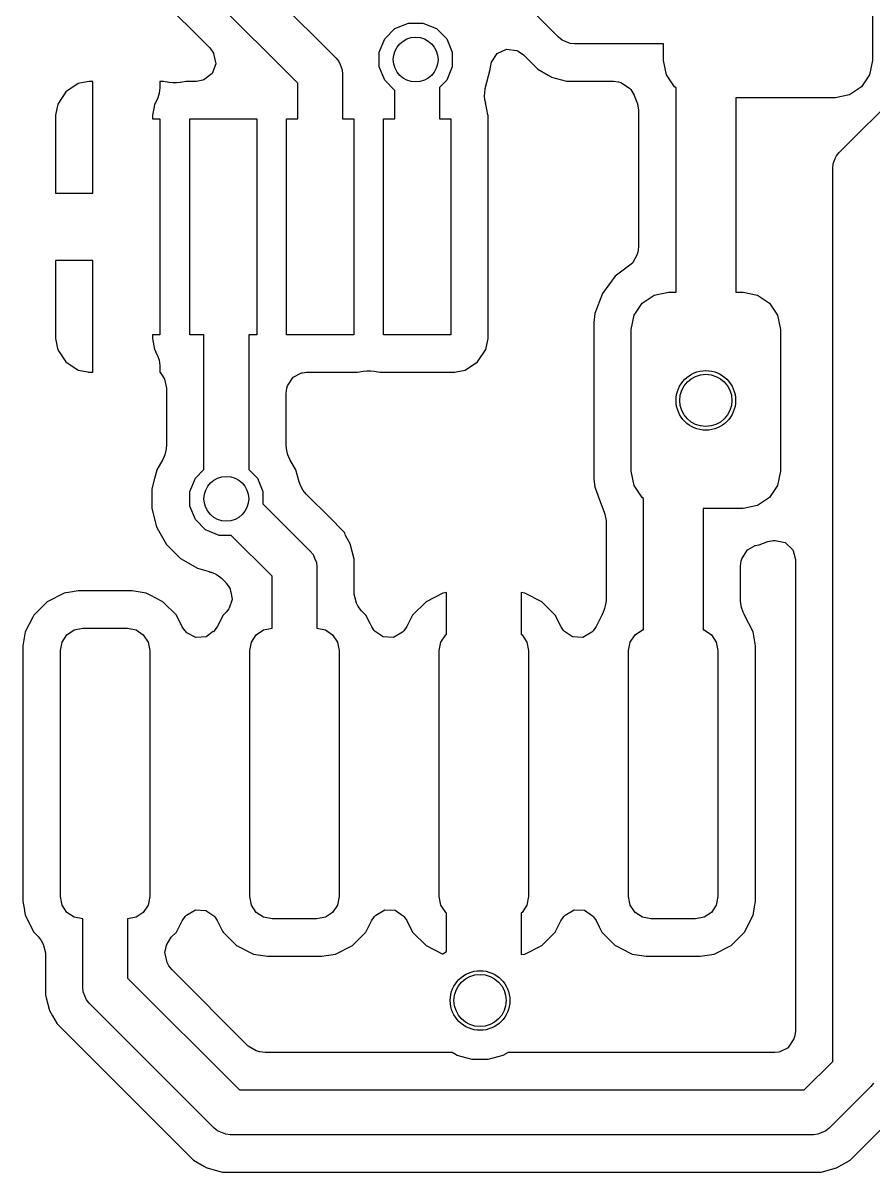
# Model space of a CAD drawing. Header units: inches. Extents: x 0.01 to 5.35, y 0.01 to 3.37.
# Drawn here: x 1.0859 to 1.3103, y 0.9601 to 1.2635 of the extents above; entities that cross this region are included whole.
import ezdxf

# ---------------------------------------------------------------- set-up
doc = ezdxf.new("R2010")
doc.units = ezdxf.units.IN
doc.header["$MEASUREMENT"] = 0
doc.layers.add('BLACK', color=250, linetype='CONTINUOUS')

msp = doc.modelspace()

# ---------------------------------------------------------------- linework, layer by layer
at = {"layer": 'BLACK', "linetype": 'CONTINUOUS'}
for p, q in [((1.11662, 1.30611), (1.16851, 1.25422)), ((1.15843, 1.24759), (1.11, 1.29603)), ((1.10764, 1.28444), (1.13516, 1.25692)), ((1.22729, 1.25976), (1.21548, 1.27157)), ((1.3101, 1.27427), (1.3101, 1.2536)), ((1.30137, 1.22932), (1.33768, 1.26564)), ((1.18408, 1.26204), (1.18762, 1.26351)), ((1.18762, 1.26351), (1.19146, 1.26351)), ((1.19146, 1.26351), (1.19501, 1.26204)), ((1.17989, 1.25578), (1.18136, 1.25933)), ((1.18136, 1.25933), (1.18408, 1.26204)), ((1.19501, 1.26204), (1.19773, 1.25933)), ((1.19773, 1.25933), (1.1992, 1.25578)), ((1.22819, 1.25902), (1.22729, 1.25976)), ((1.13516, 1.25692), (1.13599, 1.25581)), ((1.21106, 1.25548), (1.21356, 1.25663)), ((1.21356, 1.25663), (1.21628, 1.25623)), ((1.21628, 1.25623), (1.21656, 1.25611)), ((1.22926, 1.25858), (1.22819, 1.25902)), ((1.23032, 1.25814), (1.22926, 1.25858)), ((1.23147, 1.25803), (1.23032, 1.25814)), ((1.25498, 1.25803), (1.23147, 1.25803)), ((1.25498, 1.2536), (1.25498, 1.25803)), ((1.13599, 1.25581), (1.13615, 1.25552)), ((1.13615, 1.25552), (1.1362, 1.25542)), ((1.1362, 1.25542), (1.13679, 1.25273)), ((1.16851, 1.25422), (1.16925, 1.25332)), ((1.16925, 1.25332), (1.16958, 1.25253)), ((1.17989, 1.25194), (1.17989, 1.25578)), ((1.1992, 1.25578), (1.1992, 1.25194)), ((1.20957, 1.25317), (1.21106, 1.25548)), ((1.21656, 1.25611), (1.21798, 1.25512)), ((1.21798, 1.25512), (1.22179, 1.25132)), ((1.25573, 1.24983), (1.25498, 1.2536)), ((1.3101, 1.2536), (1.30935, 1.24983)), ((1.13583, 1.25015), (1.13363, 1.2485)), ((1.13679, 1.25273), (1.13583, 1.25015)), ((1.16958, 1.25253), (1.17013, 1.25119)), ((1.17013, 1.25119), (1.17024, 1.25004)), ((1.18136, 1.24839), (1.17989, 1.25194)), ((1.1992, 1.25194), (1.19773, 1.24839)), ((1.20791, 1.24625), (1.20925, 1.25126)), ((1.20925, 1.25137), (1.20945, 1.25274)), ((1.20925, 1.25126), (1.20925, 1.25137)), ((1.20945, 1.25274), (1.20957, 1.25317)), ((1.22179, 1.25132), (1.22451, 1.24974)), ((1.10046, 1.2475), (1.0972, 1.24532)), ((1.10281, 1.24797), (1.10046, 1.2475)), ((1.10046, 1.2475), (1.10046, 1.2475)), ((1.10333, 1.24807), (1.10281, 1.24797)), ((1.1043, 1.24807), (1.10333, 1.24807)), ((1.10333, 1.24807), (1.10333, 1.24807)), ((1.1043, 1.21854), (1.1043, 1.24807)), ((1.12299, 1.24807), (1.12202, 1.24807)), ((1.12202, 1.24807), (1.12202, 1.24638)), ((1.12438, 1.24779), (1.12299, 1.24807)), ((1.12299, 1.24807), (1.12299, 1.24807)), ((1.12448, 1.24777), (1.12438, 1.24779)), ((1.12543, 1.24768), (1.12448, 1.24777)), ((1.12637, 1.24768), (1.12543, 1.24768)), ((1.12733, 1.24777), (1.12637, 1.24768)), ((1.12743, 1.24779), (1.12733, 1.24777)), ((1.12892, 1.24809), (1.12743, 1.24779)), ((1.13164, 1.24809), (1.12892, 1.24809)), ((1.13334, 1.2484), (1.13164, 1.24809)), ((1.13363, 1.2485), (1.13334, 1.2484)), ((1.13363, 1.2485), (1.13363, 1.2485)), ((1.15843, 1.23823), (1.15843, 1.24759)), ((1.17024, 1.25004), (1.17024, 1.23823)), ((1.18402, 1.24573), (1.18136, 1.24839)), ((1.19773, 1.24839), (1.19583, 1.2465)), ((1.22451, 1.24974), (1.22527, 1.24931)), ((1.22527, 1.24931), (1.22538, 1.24924)), ((1.22538, 1.24924), (1.22939, 1.24817)), ((1.22939, 1.24817), (1.24173, 1.24817)), ((1.24173, 1.24817), (1.24311, 1.24797)), ((1.24311, 1.24797), (1.2437, 1.24779)), ((1.2437, 1.24779), (1.24601, 1.24631)), ((1.25787, 1.24664), (1.25573, 1.24983)), ((1.30935, 1.24983), (1.30722, 1.24664)), ((1.0972, 1.24532), (1.09503, 1.24207)), ((1.12182, 1.245), (1.12145, 1.24375)), ((1.12202, 1.24638), (1.12182, 1.245)), ((1.18402, 1.23823), (1.18402, 1.24573)), ((1.19583, 1.2465), (1.19583, 1.23823)), ((1.20771, 1.24426), (1.20785, 1.24605)), ((1.20783, 1.2432), (1.20771, 1.24426)), ((1.20785, 1.24605), (1.20791, 1.24625)), ((1.20791, 1.24625), (1.20791, 1.24625)), ((1.24601, 1.24631), (1.24632, 1.24595)), ((1.24632, 1.24595), (1.2472, 1.24446)), ((1.2472, 1.24446), (1.24729, 1.24422)), ((1.24729, 1.24422), (1.24739, 1.24397)), ((1.25827, 1.24637), (1.25787, 1.24664)), ((1.25827, 1.1924), (1.25827, 1.24637)), ((1.30403, 1.24451), (1.30026, 1.24376)), ((1.30722, 1.24664), (1.30403, 1.24451)), ((1.09503, 1.24207), (1.09446, 1.2392)), ((1.09503, 1.24207), (1.09503, 1.24207)), ((1.12046, 1.24138), (1.12003, 1.2392)), ((1.1206, 1.24208), (1.12046, 1.24138)), ((1.12083, 1.24241), (1.1206, 1.24208)), ((1.12145, 1.24375), (1.12083, 1.24241)), ((1.20805, 1.24232), (1.20783, 1.2432)), ((1.20801, 1.24231), (1.20805, 1.24232)), ((1.20808, 1.24208), (1.20801, 1.24231)), ((1.20863, 1.23928), (1.20808, 1.24208)), ((1.20808, 1.24208), (1.20808, 1.24208)), ((1.24739, 1.24397), (1.2476, 1.24351)), ((1.2476, 1.24351), (1.2481, 1.24217)), ((1.2481, 1.24217), (1.24841, 1.24046)), ((1.30026, 1.24376), (1.27402, 1.24376)), ((1.27402, 1.24376), (1.27402, 1.1924)), ((1.09446, 1.2392), (1.09446, 1.2392)), ((1.09446, 1.2392), (1.09446, 1.21854)), ((1.12003, 1.2392), (1.12003, 1.23823)), ((1.12003, 1.23823), (1.12202, 1.23823)), ((1.12202, 1.23823), (1.12202, 1.18114)), ((1.12989, 1.18114), (1.12989, 1.23823)), ((1.12989, 1.23823), (1.14761, 1.23823)), ((1.14761, 1.23823), (1.14761, 1.18114)), ((1.15548, 1.18114), (1.15548, 1.23823)), ((1.15548, 1.23823), (1.15843, 1.23823)), ((1.17024, 1.23823), (1.1732, 1.23823)), ((1.1732, 1.23823), (1.1732, 1.18114)), ((1.18107, 1.18114), (1.18107, 1.23823)), ((1.18107, 1.23823), (1.18402, 1.23823)), ((1.19583, 1.23823), (1.19879, 1.23823)), ((1.19879, 1.23823), (1.19879, 1.18114)), ((1.20865, 1.23921), (1.20863, 1.23928)), ((1.20865, 1.2392), (1.20865, 1.23921)), ((1.20865, 1.18017), (1.20865, 1.2392)), ((1.20865, 1.2392), (1.20865, 1.2392)), ((1.24841, 1.24046), (1.24841, 1.20441)), ((1.30063, 1.22843), (1.30137, 1.22932)), ((1.29964, 1.22515), (1.29975, 1.2263)), ((1.29975, 1.2263), (1.30033, 1.22771)), ((1.30033, 1.22771), (1.30063, 1.22843)), ((1.29964, 0.9893), (1.29964, 1.22515)), ((1.09446, 1.21854), (1.1043, 1.21854)), ((1.24796, 1.20218), (1.24685, 1.20023)), ((1.24821, 1.20303), (1.24796, 1.20218)), ((1.24841, 1.20441), (1.24821, 1.20303)), ((1.1043, 1.20083), (1.09446, 1.20083)), ((1.09446, 1.20083), (1.09446, 1.18017)), ((1.1043, 1.1713), (1.1043, 1.20083)), ((1.2461, 1.19954), (1.24222, 1.19664)), ((1.24675, 1.20012), (1.2461, 1.19954)), ((1.24685, 1.20023), (1.24675, 1.20012)), ((1.24222, 1.19664), (1.23883, 1.1921)), ((1.24222, 1.19664), (1.24222, 1.19664)), ((1.23883, 1.1921), (1.23685, 1.18679)), ((1.23883, 1.1921), (1.23883, 1.1921)), ((1.24721, 1.18633), (1.24934, 1.18952)), ((1.24934, 1.18952), (1.25253, 1.19165)), ((1.25253, 1.19165), (1.2563, 1.1924)), ((1.2563, 1.1924), (1.25827, 1.1924)), ((1.27402, 1.1924), (1.27598, 1.1924)), ((1.27598, 1.1924), (1.27975, 1.19165)), ((1.27975, 1.19165), (1.28294, 1.18952)), ((1.28294, 1.18952), (1.28508, 1.18633)), ((1.23685, 1.18679), (1.23659, 1.18444)), ((1.23659, 1.18444), (1.23659, 1.18444)), ((1.23659, 1.18444), (1.23659, 1.14327)), ((1.24646, 1.18256), (1.24721, 1.18633)), ((1.28508, 1.18633), (1.28583, 1.18256)), ((1.12202, 1.18114), (1.12003, 1.18114)), ((1.12003, 1.18114), (1.12003, 1.18017)), ((1.13365, 1.18114), (1.12989, 1.18114)), ((1.13365, 1.14562), (1.13365, 1.18114)), ((1.14761, 1.18114), (1.14546, 1.18114)), ((1.14546, 1.18114), (1.14546, 1.14562)), ((1.1732, 1.18114), (1.15548, 1.18114)), ((1.19879, 1.18114), (1.18107, 1.18114)), ((1.24646, 1.14516), (1.24646, 1.18256)), ((1.28583, 1.18256), (1.28583, 1.14516)), ((1.09446, 1.18017), (1.09462, 1.17934)), ((1.09462, 1.17934), (1.09498, 1.17754)), ((1.09498, 1.17754), (1.09503, 1.1773)), ((1.12003, 1.18017), (1.12003, 1.18017)), ((1.12003, 1.18017), (1.12003, 1.18017)), ((1.12003, 1.18017), (1.1206, 1.17729)), ((1.20808, 1.17729), (1.20865, 1.18017)), ((1.09503, 1.1773), (1.09503, 1.1773)), ((1.09503, 1.1773), (1.09542, 1.17672)), ((1.09542, 1.17672), (1.0972, 1.17405)), ((1.1206, 1.17729), (1.1206, 1.17729)), ((1.1206, 1.17729), (1.1206, 1.17729)), ((1.1206, 1.17729), (1.12093, 1.17672)), ((1.12093, 1.17672), (1.12083, 1.17666)), ((1.12083, 1.17666), (1.12142, 1.17569)), ((1.12142, 1.17569), (1.12179, 1.17449)), ((1.12179, 1.17449), (1.12202, 1.17303)), ((1.2059, 1.17403), (1.20808, 1.17729)), ((1.0972, 1.17405), (1.10046, 1.17187)), ((1.10046, 1.17187), (1.10046, 1.17187)), ((1.10046, 1.17187), (1.10303, 1.17136)), ((1.10303, 1.17136), (1.10314, 1.17133)), ((1.10314, 1.17133), (1.10333, 1.1713)), ((1.10333, 1.1713), (1.10333, 1.1713)), ((1.10333, 1.1713), (1.1043, 1.1713)), ((1.12202, 1.17303), (1.12202, 1.1713)), ((1.12202, 1.1713), (1.12206, 1.17119)), ((1.1597, 1.17117), (1.16073, 1.17128)), ((1.16073, 1.17128), (1.17417, 1.17128)), ((1.17417, 1.17128), (1.17571, 1.17159)), ((1.17571, 1.17159), (1.17666, 1.17168)), ((1.17666, 1.17168), (1.17761, 1.17168)), ((1.17761, 1.17168), (1.17856, 1.17159)), ((1.17856, 1.17159), (1.1801, 1.17128)), ((1.1801, 1.17128), (1.19976, 1.17128)), ((1.19976, 1.17128), (1.19992, 1.17128)), ((1.19992, 1.17128), (1.20023, 1.17137)), ((1.20023, 1.17137), (1.20264, 1.17185)), ((1.20264, 1.17185), (1.2059, 1.17403)), ((1.12206, 1.17119), (1.1227, 1.17034)), ((1.1227, 1.17034), (1.12319, 1.16943)), ((1.12319, 1.16943), (1.12379, 1.16709)), ((1.1557, 1.16766), (1.15718, 1.16997)), ((1.15718, 1.16997), (1.15724, 1.17002)), ((1.15724, 1.17002), (1.1594, 1.1711)), ((1.1594, 1.1711), (1.1597, 1.17117)), ((1.12379, 1.16709), (1.12379, 1.15192)), ((1.15533, 1.1657), (1.15552, 1.16707)), ((1.15533, 1.15192), (1.15533, 1.1657)), ((1.15552, 1.16707), (1.1557, 1.16766)), ((1.12362, 1.15066), (1.1233, 1.14946)), ((1.12379, 1.15192), (1.12362, 1.15066)), ((1.15549, 1.15066), (1.15533, 1.15192)), ((1.15581, 1.14946), (1.15549, 1.15066)), ((1.12282, 1.14828), (1.1212, 1.14548)), ((1.1233, 1.14946), (1.12282, 1.14828)), ((1.1563, 1.14828), (1.15581, 1.14946)), ((1.15792, 1.14548), (1.1563, 1.14828)), ((1.12118, 1.14541), (1.12061, 1.14327)), ((1.1212, 1.14548), (1.12118, 1.14541)), ((1.13138, 1.14334), (1.13365, 1.14562)), ((1.14546, 1.14562), (1.14774, 1.14334)), ((1.15876, 1.14235), (1.15792, 1.14548)), ((1.15792, 1.14548), (1.15792, 1.14548)), ((1.15792, 1.14548), (1.15792, 1.14548)), ((1.24721, 1.14139), (1.24646, 1.14516)), ((1.28583, 1.14516), (1.28508, 1.14139)), ((1.12061, 1.14327), (1.11985, 1.14047)), ((1.12991, 1.13979), (1.13138, 1.14334)), ((1.14774, 1.14334), (1.14921, 1.13979)), ((1.15925, 1.14118), (1.15876, 1.14235)), ((1.15987, 1.1401), (1.15925, 1.14118)), ((1.23659, 1.14327), (1.2366, 1.1432)), ((1.2366, 1.1432), (1.23661, 1.14313)), ((1.23661, 1.14313), (1.23685, 1.14093)), ((1.23685, 1.14093), (1.23753, 1.13909)), ((1.24934, 1.1382), (1.24721, 1.14139)), ((1.28508, 1.14139), (1.28294, 1.1382)), ((1.11985, 1.14047), (1.11985, 1.14047)), ((1.11985, 1.14047), (1.11985, 1.13528)), ((1.12991, 1.13595), (1.12991, 1.13979)), ((1.14921, 1.13979), (1.14921, 1.13657)), ((1.16064, 1.13909), (1.15987, 1.1401)), ((1.16701, 1.13272), (1.16064, 1.13909)), ((1.23753, 1.13909), (1.23772, 1.13859)), ((1.23772, 1.13859), (1.23862, 1.13617)), ((1.24967, 1.13798), (1.24934, 1.1382)), ((1.24967, 1.10329), (1.24967, 1.13798)), ((1.28294, 1.1382), (1.27975, 1.13606)), ((1.11985, 1.13528), (1.12106, 1.13079)), ((1.13138, 1.13241), (1.12991, 1.13595)), ((1.14921, 1.13657), (1.16172, 1.12407)), ((1.23862, 1.13617), (1.23862, 1.13617)), ((1.23862, 1.13617), (1.23862, 1.13617)), ((1.23862, 1.13617), (1.23894, 1.13531)), ((1.23894, 1.13531), (1.23896, 1.13527)), ((1.23896, 1.13527), (1.2395, 1.13382)), ((1.27598, 1.13531), (1.26542, 1.13531)), ((1.26542, 1.13531), (1.26542, 1.10329)), ((1.27975, 1.13606), (1.27598, 1.13531)), ((1.13409, 1.12969), (1.13138, 1.13241)), ((1.17025, 1.12949), (1.16701, 1.13272)), ((1.16701, 1.13272), (1.16701, 1.13272)), ((1.2395, 1.13382), (1.23981, 1.13212)), ((1.23981, 1.13212), (1.23981, 1.11094)), ((1.12106, 1.13079), (1.1212, 1.13027)), ((1.1212, 1.13027), (1.12162, 1.12953)), ((1.12162, 1.12953), (1.12162, 1.12953)), ((1.12162, 1.12953), (1.122, 1.12888)), ((1.122, 1.12888), (1.12379, 1.12578)), ((1.13764, 1.12822), (1.13409, 1.12969)), ((1.1704, 1.1293), (1.17025, 1.12949)), ((1.1708, 1.12888), (1.1704, 1.1293)), ((1.17098, 1.12815), (1.1708, 1.12888)), ((1.12379, 1.12578), (1.12746, 1.12211)), ((1.14086, 1.12822), (1.13764, 1.12822)), ((1.15164, 1.11744), (1.14086, 1.12822)), ((1.17224, 1.12598), (1.17098, 1.12815)), ((1.17331, 1.12197), (1.17224, 1.12598)), ((1.28022, 1.12571), (1.28253, 1.12657)), ((1.28253, 1.12657), (1.28389, 1.12686)), ((1.28389, 1.12686), (1.28443, 1.1269)), ((1.28443, 1.1269), (1.28712, 1.12632)), ((1.28712, 1.12632), (1.28907, 1.12437)), ((1.16172, 1.12407), (1.16245, 1.12317)), ((1.16245, 1.12317), (1.16287, 1.12217)), ((1.27565, 1.12205), (1.27714, 1.12437)), ((1.27714, 1.12437), (1.2773, 1.1245)), ((1.2773, 1.1245), (1.2792, 1.12552)), ((1.2792, 1.12552), (1.27926, 1.12554)), ((1.2792, 1.12552), (1.2792, 1.12552)), ((1.27926, 1.12554), (1.28003, 1.12569)), ((1.28003, 1.12569), (1.28022, 1.12571)), ((1.28907, 1.12437), (1.28918, 1.12417)), ((1.28918, 1.12417), (1.28978, 1.12183)), ((1.12746, 1.12211), (1.13195, 1.11951)), ((1.16287, 1.12217), (1.16334, 1.12104)), ((1.16334, 1.12104), (1.16345, 1.11989)), ((1.16345, 1.11989), (1.16345, 1.10369)), ((1.17331, 1.11733), (1.17331, 1.12197)), ((1.17331, 1.12197), (1.17331, 1.12197)), ((1.27528, 1.12009), (1.27548, 1.12146)), ((1.27528, 1.11083), (1.27528, 1.12009)), ((1.27548, 1.12146), (1.27556, 1.12175)), ((1.27556, 1.12175), (1.27565, 1.12205)), ((1.28978, 1.12183), (1.28978, 0.99721)), ((1.13195, 1.11951), (1.13195, 1.11951)), ((1.13195, 1.11951), (1.13195, 1.11951)), ((1.13195, 1.11951), (1.13502, 1.11869)), ((1.13502, 1.11869), (1.1353, 1.11852)), ((1.1353, 1.11852), (1.1354, 1.11851)), ((1.1354, 1.11851), (1.13541, 1.11854)), ((1.13541, 1.11854), (1.13552, 1.1185)), ((1.13552, 1.1185), (1.13562, 1.11849)), ((1.13562, 1.11849), (1.13574, 1.11843)), ((1.13574, 1.11843), (1.13582, 1.1184)), ((1.13582, 1.1184), (1.13697, 1.11785)), ((1.13697, 1.11785), (1.13747, 1.11752)), ((1.13747, 1.11752), (1.13825, 1.11689)), ((1.13825, 1.11689), (1.1394, 1.11574)), ((1.15164, 1.10369), (1.15164, 1.11744)), ((1.17331, 1.11265), (1.17331, 1.11733)), ((1.17331, 1.11733), (1.17331, 1.11733)), ((1.1394, 1.11574), (1.13948, 1.11559)), ((1.13948, 1.11559), (1.14023, 1.11462)), ((1.14023, 1.11462), (1.14053, 1.11408)), ((1.14053, 1.11408), (1.14068, 1.1134)), ((1.09225, 1.11069), (1.08872, 1.10716)), ((1.0967, 1.11296), (1.09225, 1.11069)), ((1.09671, 1.11296), (1.0967, 1.11296)), ((1.09721, 1.11304), (1.09671, 1.11296)), ((1.09785, 1.11314), (1.09721, 1.11304)), ((1.1004, 1.11355), (1.09785, 1.11314)), ((1.11469, 1.11355), (1.1004, 1.11355)), ((1.1004, 1.11355), (1.1004, 1.11355)), ((1.11838, 1.11296), (1.11469, 1.11355)), ((1.11469, 1.11355), (1.11469, 1.11355)), ((1.11944, 1.11242), (1.11838, 1.11296)), ((1.12283, 1.11069), (1.11944, 1.11242)), ((1.11944, 1.11242), (1.11944, 1.11242)), ((1.11944, 1.11242), (1.11944, 1.11242)), ((1.12636, 1.10716), (1.12283, 1.11069)), ((1.14111, 1.11132), (1.14034, 1.10903)), ((1.14068, 1.1134), (1.14072, 1.11332)), ((1.14072, 1.11332), (1.14071, 1.11324)), ((1.14071, 1.11324), (1.14111, 1.1114)), ((1.14111, 1.1114), (1.14111, 1.11132)), ((1.17391, 1.11031), (1.17331, 1.11265)), ((1.19227, 1.11068), (1.18874, 1.10715)), ((1.19671, 1.11294), (1.19227, 1.11068)), ((1.19227, 1.11068), (1.19227, 1.11068)), ((1.1977, 1.1131), (1.19671, 1.11294)), ((1.1977, 1.10211), (1.1977, 1.1131)), ((1.21838, 1.11294), (1.21739, 1.1131)), ((1.21739, 1.1131), (1.21739, 1.10211)), ((1.22282, 1.11068), (1.21838, 1.11294)), ((1.22635, 1.10715), (1.22282, 1.11068)), ((1.22282, 1.11068), (1.22282, 1.11068)), ((1.22282, 1.11068), (1.22282, 1.11068)), ((1.22282, 1.11068), (1.22282, 1.11068)), ((1.22282, 1.11068), (1.22282, 1.11068)), ((1.23981, 1.11094), (1.23961, 1.10957)), ((1.27556, 1.10919), (1.27528, 1.11083)), ((1.13952, 1.10796), (1.13872, 1.10716)), ((1.14018, 1.10878), (1.13952, 1.10796)), ((1.14034, 1.10903), (1.14018, 1.10878)), ((1.1744, 1.1094), (1.17391, 1.11031)), ((1.17524, 1.10829), (1.1744, 1.1094)), ((1.17636, 1.10716), (1.17524, 1.10829)), ((1.23925, 1.10835), (1.2388, 1.10734)), ((1.23941, 1.10889), (1.23925, 1.10835)), ((1.23961, 1.10957), (1.23941, 1.10889)), ((1.276, 1.10797), (1.27556, 1.10919)), ((1.27625, 1.10739), (1.276, 1.10797)), ((1.08846, 1.10665), (1.08645, 1.10271)), ((1.08872, 1.10715), (1.08846, 1.10665)), ((1.08846, 1.10665), (1.08846, 1.10665)), ((1.08872, 1.10716), (1.08872, 1.10715)), ((1.12792, 1.1041), (1.12636, 1.10716)), ((1.12636, 1.10716), (1.12636, 1.10716)), ((1.12636, 1.10716), (1.12636, 1.10716)), ((1.13872, 1.10716), (1.13721, 1.1042)), ((1.13872, 1.10716), (1.13872, 1.10716)), ((1.13872, 1.10716), (1.13872, 1.10716)), ((1.17637, 1.10716), (1.17636, 1.10716)), ((1.17636, 1.10716), (1.17636, 1.10716)), ((1.17749, 1.10495), (1.17637, 1.10716)), ((1.17793, 1.10408), (1.17749, 1.10495)), ((1.18874, 1.10715), (1.18722, 1.10418)), ((1.18874, 1.10715), (1.18874, 1.10715)), ((1.22791, 1.10408), (1.22635, 1.10715)), ((1.22635, 1.10715), (1.22635, 1.10715)), ((1.22635, 1.10715), (1.22635, 1.10715)), ((1.23872, 1.10716), (1.2372, 1.10418)), ((1.23873, 1.10718), (1.23872, 1.10716)), ((1.23874, 1.1072), (1.23873, 1.10718)), ((1.23881, 1.10733), (1.23874, 1.1072)), ((1.2388, 1.10734), (1.23881, 1.10733)), ((1.27628, 1.10732), (1.27625, 1.10739)), ((1.2763, 1.1073), (1.27628, 1.10732)), ((1.27635, 1.10719), (1.2763, 1.1073)), ((1.27637, 1.10716), (1.27635, 1.10719)), ((1.27863, 1.10271), (1.27637, 1.10716)), ((1.08645, 1.10271), (1.08587, 1.09902)), ((1.08645, 1.10271), (1.08645, 1.10271)), ((1.09618, 1.10004), (1.09746, 1.10196)), ((1.09746, 1.10196), (1.09938, 1.10324)), ((1.09938, 1.10324), (1.10164, 1.10369)), ((1.10164, 1.10369), (1.11345, 1.10369)), ((1.11345, 1.10369), (1.11571, 1.10324)), ((1.11571, 1.10324), (1.11762, 1.10196)), ((1.11762, 1.10196), (1.1189, 1.10004)), ((1.12858, 1.10312), (1.12792, 1.1041)), ((1.12877, 1.10291), (1.12858, 1.10312)), ((1.1288, 1.10293), (1.12877, 1.10291)), ((1.12914, 1.10249), (1.1288, 1.10293)), ((1.12915, 1.10248), (1.12914, 1.10249)), ((1.1315, 1.10125), (1.12915, 1.10248)), ((1.13424, 1.10146), (1.1315, 1.10125)), ((1.13606, 1.10284), (1.13424, 1.10146)), ((1.13613, 1.10277), (1.13606, 1.10284)), ((1.13641, 1.10306), (1.13613, 1.10277)), ((1.13721, 1.1042), (1.13641, 1.10306)), ((1.14618, 1.10004), (1.14746, 1.10196)), ((1.14746, 1.10196), (1.14938, 1.10324)), ((1.14938, 1.10324), (1.15164, 1.10369)), ((1.16345, 1.10369), (1.16571, 1.10324)), ((1.16571, 1.10324), (1.16762, 1.10196)), ((1.16762, 1.10196), (1.1689, 1.10004)), ((1.17859, 1.1031), (1.17793, 1.10408)), ((1.17874, 1.10294), (1.17859, 1.1031)), ((1.17883, 1.10283), (1.17874, 1.10294)), ((1.18095, 1.1014), (1.17883, 1.10283)), ((1.18607, 1.10267), (1.1837, 1.10128)), ((1.18642, 1.10304), (1.18607, 1.10267)), ((1.18722, 1.10418), (1.18642, 1.10304)), ((1.19618, 1.10004), (1.19746, 1.10196)), ((1.19746, 1.10196), (1.1977, 1.10211)), ((1.21739, 1.10211), (1.21762, 1.10196)), ((1.21762, 1.10196), (1.2189, 1.10004)), ((1.22857, 1.1031), (1.22791, 1.10408)), ((1.22881, 1.10283), (1.22857, 1.1031)), ((1.23093, 1.1014), (1.22881, 1.10283)), ((1.23605, 1.10267), (1.23367, 1.10128)), ((1.2364, 1.10304), (1.23605, 1.10267)), ((1.2372, 1.10418), (1.2364, 1.10304)), ((1.24618, 1.10004), (1.24746, 1.10196)), ((1.24746, 1.10196), (1.24938, 1.10324)), ((1.24938, 1.10324), (1.24967, 1.10329)), ((1.26542, 1.10329), (1.26571, 1.10324)), ((1.26571, 1.10324), (1.26762, 1.10196)), ((1.26762, 1.10196), (1.2689, 1.10004)), ((1.27922, 1.09902), (1.27863, 1.10271)), ((1.08587, 1.09902), (1.08587, 1.09902)), ((1.08587, 1.09902), (1.08587, 1.03158)), ((1.09573, 1.09778), (1.09618, 1.10004)), ((1.1189, 1.10004), (1.11935, 1.09778)), ((1.14573, 1.09778), (1.14618, 1.10004)), ((1.1689, 1.10004), (1.16935, 1.09778)), ((1.1837, 1.10128), (1.18095, 1.1014)), ((1.19573, 1.09778), (1.19618, 1.10004)), ((1.2189, 1.10004), (1.21935, 1.09778)), ((1.23367, 1.10128), (1.23093, 1.1014)), ((1.24573, 1.09778), (1.24618, 1.10004)), ((1.2689, 1.10004), (1.26935, 1.09778)), ((1.27922, 1.03158), (1.27922, 1.09902)), ((1.09573, 1.03282), (1.09573, 1.09778)), ((1.11935, 1.09778), (1.11935, 1.03282)), ((1.14573, 1.03282), (1.14573, 1.09778)), ((1.16935, 1.09778), (1.16935, 1.03282)), ((1.19573, 1.03282), (1.19573, 1.09778)), ((1.21935, 1.09778), (1.21935, 1.03282)), ((1.24573, 1.03282), (1.24573, 1.09778)), ((1.26935, 1.09778), (1.26935, 1.03282)), ((1.09618, 1.03056), (1.09573, 1.03282)), ((1.11935, 1.03282), (1.1189, 1.03056)), ((1.14618, 1.03056), (1.14573, 1.03282)), ((1.16935, 1.03282), (1.1689, 1.03056)), ((1.19618, 1.03056), (1.19573, 1.03282)), ((1.21935, 1.03282), (1.2189, 1.03056)), ((1.24618, 1.03056), (1.24573, 1.03282)), ((1.26935, 1.03282), (1.2689, 1.03056)), ((1.08587, 1.03158), (1.08625, 1.0292)), ((1.08625, 1.0292), (1.08627, 1.02905)), ((1.08627, 1.02905), (1.08627, 1.02905)), ((1.08627, 1.02905), (1.08645, 1.02789)), ((1.09746, 1.02864), (1.09618, 1.03056)), ((1.09938, 1.02736), (1.09746, 1.02864)), ((1.11762, 1.02864), (1.11571, 1.02736)), ((1.1189, 1.03056), (1.11762, 1.02864)), ((1.12903, 1.02791), (1.1314, 1.02929)), ((1.1314, 1.02929), (1.13415, 1.02918)), ((1.13415, 1.02918), (1.13626, 1.02775)), ((1.14746, 1.02864), (1.14618, 1.03056)), ((1.14938, 1.02736), (1.14746, 1.02864)), ((1.16762, 1.02864), (1.16571, 1.02736)), ((1.1689, 1.03056), (1.16762, 1.02864)), ((1.17904, 1.02793), (1.18141, 1.02931)), ((1.18141, 1.02931), (1.18416, 1.0292)), ((1.18416, 1.0292), (1.18628, 1.02777)), ((1.19746, 1.02864), (1.19618, 1.03056)), ((1.1977, 1.02848), (1.19746, 1.02864)), ((1.21762, 1.02864), (1.21739, 1.02848)), ((1.2189, 1.03056), (1.21762, 1.02864)), ((1.22901, 1.02793), (1.23139, 1.02931)), ((1.23139, 1.02931), (1.23414, 1.0292)), ((1.23414, 1.0292), (1.23625, 1.02777)), ((1.24746, 1.02864), (1.24618, 1.03056)), ((1.24938, 1.02736), (1.24746, 1.02864)), ((1.26762, 1.02864), (1.26571, 1.02736)), ((1.2689, 1.03056), (1.26762, 1.02864)), ((1.27869, 1.02826), (1.27882, 1.02905)), ((1.27882, 1.02905), (1.27905, 1.03053)), ((1.27905, 1.03053), (1.27922, 1.03158)), ((1.08645, 1.02789), (1.08645, 1.02789)), ((1.08645, 1.02789), (1.08645, 1.02789)), ((1.08645, 1.02789), (1.08872, 1.02344)), ((1.10164, 1.02691), (1.09938, 1.02736)), ((1.10164, 1.00886), (1.10164, 1.02691)), ((1.11571, 1.02736), (1.11345, 1.02691)), ((1.11345, 1.02691), (1.11345, 1.0113)), ((1.12636, 1.02344), (1.12787, 1.0264)), ((1.12787, 1.0264), (1.12868, 1.02754)), ((1.12868, 1.02754), (1.12903, 1.02791)), ((1.13626, 1.02775), (1.1365, 1.02748)), ((1.1365, 1.02748), (1.13716, 1.0265)), ((1.13716, 1.0265), (1.13858, 1.02372)), ((1.15164, 1.02691), (1.14938, 1.02736)), ((1.16345, 1.02691), (1.15164, 1.02691)), ((1.16571, 1.02736), (1.16345, 1.02691)), ((1.17636, 1.02344), (1.17789, 1.02642)), ((1.17789, 1.02642), (1.17869, 1.02756)), ((1.17869, 1.02756), (1.17871, 1.02759)), ((1.17871, 1.02759), (1.17904, 1.02793)), ((1.18628, 1.02777), (1.18651, 1.0275)), ((1.18651, 1.0275), (1.18717, 1.02652)), ((1.18717, 1.02652), (1.18874, 1.02345)), ((1.1977, 1.01831), (1.1977, 1.02848)), ((1.21739, 1.02848), (1.21739, 1.0175)), ((1.22635, 1.02345), (1.22786, 1.02642)), ((1.22786, 1.02642), (1.22866, 1.02756)), ((1.22866, 1.02756), (1.22901, 1.02793)), ((1.23625, 1.02777), (1.23641, 1.02759)), ((1.23641, 1.02759), (1.23649, 1.0275)), ((1.23649, 1.0275), (1.23715, 1.02652)), ((1.23715, 1.02652), (1.23801, 1.02484)), ((1.25164, 1.02691), (1.24938, 1.02736)), ((1.26345, 1.02691), (1.25164, 1.02691)), ((1.26571, 1.02736), (1.26345, 1.02691)), ((1.27636, 1.02344), (1.27863, 1.02789)), ((1.27863, 1.02789), (1.27864, 1.02791)), ((1.27863, 1.02789), (1.27863, 1.02789)), ((1.27863, 1.02789), (1.27863, 1.02789)), ((1.27863, 1.02789), (1.27863, 1.02789)), ((1.27864, 1.02791), (1.27868, 1.02807)), ((1.27868, 1.02807), (1.27869, 1.02826)), ((1.27868, 1.02807), (1.27868, 1.02807)), ((1.08872, 1.02344), (1.08872, 1.02344)), ((1.08872, 1.02344), (1.08872, 1.02344)), ((1.08872, 1.02344), (1.08985, 1.02231)), ((1.12503, 1.0221), (1.12636, 1.02344)), ((1.12636, 1.02344), (1.12636, 1.02344)), ((1.13858, 1.02372), (1.13872, 1.02344)), ((1.13872, 1.02344), (1.13872, 1.02344)), ((1.13872, 1.02344), (1.13872, 1.02344)), ((1.13872, 1.02344), (1.14225, 1.0199)), ((1.17283, 1.0199), (1.17636, 1.02344)), ((1.18874, 1.02345), (1.18874, 1.02345)), ((1.18874, 1.02345), (1.19227, 1.01992)), ((1.22282, 1.01992), (1.22635, 1.02345)), ((1.22635, 1.02345), (1.22635, 1.02345)), ((1.23801, 1.02484), (1.23872, 1.02345)), ((1.23872, 1.02345), (1.23872, 1.02344)), ((1.23872, 1.02344), (1.23872, 1.02344)), ((1.23872, 1.02344), (1.23872, 1.02344)), ((1.23872, 1.02344), (1.24225, 1.0199)), ((1.27453, 1.0216), (1.27636, 1.02344)), ((1.27636, 1.02344), (1.27636, 1.02344)), ((1.27636, 1.02344), (1.27636, 1.02344)), ((1.08985, 1.02231), (1.09068, 1.0212)), ((1.09068, 1.0212), (1.09118, 1.02029)), ((1.09118, 1.02029), (1.09178, 1.01795)), ((1.12354, 1.01914), (1.1238, 1.02003)), ((1.1238, 1.02003), (1.12503, 1.0221)), ((1.14225, 1.0199), (1.14225, 1.0199)), ((1.14225, 1.0199), (1.14225, 1.0199)), ((1.14225, 1.0199), (1.14225, 1.0199)), ((1.14225, 1.0199), (1.14226, 1.0199)), ((1.14226, 1.0199), (1.14636, 1.01781)), ((1.16838, 1.01764), (1.17283, 1.0199)), ((1.19227, 1.01992), (1.19227, 1.01992)), ((1.19227, 1.01992), (1.19227, 1.01992)), ((1.19227, 1.01992), (1.19227, 1.01992)), ((1.19227, 1.01992), (1.19671, 1.01765)), ((1.21838, 1.01765), (1.22282, 1.01992)), ((1.22282, 1.01992), (1.22282, 1.01992)), ((1.24225, 1.0199), (1.24225, 1.0199)), ((1.24225, 1.0199), (1.24226, 1.0199)), ((1.24226, 1.0199), (1.24636, 1.01781)), ((1.26838, 1.01764), (1.27283, 1.0199)), ((1.27283, 1.0199), (1.27453, 1.0216)), ((1.09178, 1.01795), (1.09178, 1.00678)), ((1.12336, 1.01811), (1.12354, 1.01914)), ((1.12394, 1.01543), (1.12336, 1.01811)), ((1.14636, 1.01781), (1.14636, 1.01781)), ((1.14636, 1.01781), (1.14636, 1.01781)), ((1.14636, 1.01781), (1.1467, 1.01764)), ((1.1467, 1.01764), (1.15039, 1.01705)), ((1.15039, 1.01705), (1.1504, 1.01705)), ((1.1504, 1.01705), (1.1504, 1.01705)), ((1.1504, 1.01705), (1.1504, 1.01705)), ((1.1504, 1.01705), (1.1504, 1.01705)), ((1.1504, 1.01705), (1.16469, 1.01705)), ((1.16469, 1.01705), (1.16838, 1.01764)), ((1.19671, 1.01765), (1.19673, 1.01765)), ((1.19673, 1.01765), (1.19696, 1.01788)), ((1.19696, 1.01788), (1.1977, 1.01831)), ((1.21739, 1.0175), (1.21838, 1.01765)), ((1.21739, 1.0175), (1.21739, 1.0175)), ((1.24636, 1.01781), (1.24636, 1.01781)), ((1.24636, 1.01781), (1.24636, 1.01781)), ((1.24636, 1.01781), (1.2467, 1.01764)), ((1.2467, 1.01764), (1.25039, 1.01705)), ((1.25039, 1.01705), (1.2504, 1.01705)), ((1.2504, 1.01705), (1.2504, 1.01705)), ((1.2504, 1.01705), (1.2504, 1.01705)), ((1.2504, 1.01705), (1.2504, 1.01705)), ((1.2504, 1.01705), (1.26469, 1.01705)), ((1.26469, 1.01705), (1.26838, 1.01764)), ((1.1244, 1.01458), (1.12394, 1.01543)), ((1.12524, 1.01346), (1.1244, 1.01458)), ((1.14535, 0.99335), (1.12524, 1.01346)), ((1.11345, 1.0113), (1.14299, 0.98176)), ((1.10175, 1.00771), (1.10164, 1.00886)), ((1.10263, 1.00558), (1.10175, 1.00771)), ((1.09178, 1.00678), (1.09196, 1.0061)), ((1.09196, 1.0061), (1.09196, 1.0061)), ((1.09196, 1.0061), (1.09285, 1.00277)), ((1.10337, 1.00468), (1.10263, 1.00558)), ((1.13637, 0.97168), (1.10337, 1.00468)), ((1.09285, 1.00277), (1.09367, 1.00136)), ((1.09367, 1.00136), (1.09493, 0.99918)), ((1.09493, 0.99918), (1.11333, 0.98077)), ((1.28958, 0.99583), (1.2894, 0.99524)), ((1.28978, 0.99721), (1.28958, 0.99583)), ((1.14743, 0.99212), (1.14535, 0.99335)), ((1.28786, 0.99288), (1.2857, 0.9918)), ((1.28792, 0.99293), (1.28786, 0.99288)), ((1.2894, 0.99524), (1.28792, 0.99293)), ((1.14842, 0.99182), (1.14743, 0.99212)), ((1.1498, 0.99163), (1.14842, 0.99182)), ((1.19915, 0.99163), (1.1498, 0.99163)), ((1.20052, 0.99084), (1.19915, 0.99163)), ((1.20449, 0.98977), (1.20052, 0.99084)), ((1.2086, 0.98977), (1.20449, 0.98977)), ((1.21257, 0.99084), (1.2086, 0.98977)), ((1.21394, 0.99163), (1.21257, 0.99084)), ((1.28437, 0.99163), (1.21394, 0.99163)), ((1.28541, 0.99174), (1.28437, 0.99163)), ((1.2857, 0.9918), (1.28541, 0.99174)), ((1.2921, 0.98176), (1.29964, 0.9893)), ((1.31045, 0.98358), (1.30972, 0.98268)), ((1.11333, 0.98077), (1.13086, 0.96324)), ((1.14299, 0.98176), (1.2921, 0.98176)), ((1.30972, 0.98268), (1.29872, 0.97168)), ((1.30422, 0.96324), (1.31816, 0.97718)), ((1.13726, 0.97095), (1.13637, 0.97168)), ((1.29872, 0.97168), (1.29782, 0.97095)), ((1.13851, 0.97043), (1.13726, 0.97095)), ((1.13939, 0.97007), (1.13851, 0.97043)), ((1.14054, 0.96995), (1.13939, 0.97007)), ((1.29454, 0.96995), (1.14054, 0.96995)), ((1.2957, 0.97007), (1.29454, 0.96995)), ((1.29658, 0.97043), (1.2957, 0.97007)), ((1.29782, 0.97095), (1.29658, 0.97043)), ((1.13086, 0.96324), (1.13365, 0.96163)), ((1.30063, 0.96117), (1.30422, 0.96324)), ((1.13365, 0.96163), (1.13442, 0.96119)), ((1.13442, 0.96119), (1.13446, 0.96117)), ((1.13446, 0.96117), (1.13847, 0.96009)), ((1.13847, 0.96009), (1.13847, 0.96009)), ((1.13847, 0.96009), (1.29662, 0.96009)), ((1.29662, 0.96009), (1.30063, 0.96117)), ((1.29662, 0.96009), (1.29662, 0.96009))]:
    msp.add_line(p, q, dxfattribs=at)
at = {"layer": 'BLACK'}
for centre, radius in [((1.18954, 1.25386), 0.00591), ((1.26614, 1.16386), 0.00787), ((1.13956, 1.13787), 0.00591), ((1.20654, 1.00539), 0.00787)]:
    msp.add_circle(centre, radius, dxfattribs=at)
at = {"layer": 'WHITE'}
for centre, radius in [((1.18954, 1.25386), 0.00591), ((1.26614, 1.16386), 0.00689), ((1.13956, 1.13787), 0.00591), ((1.20654, 1.00539), 0.00689)]:
    msp.add_circle(centre, radius, dxfattribs=at)

doc.saveas('drawing.dxf')
